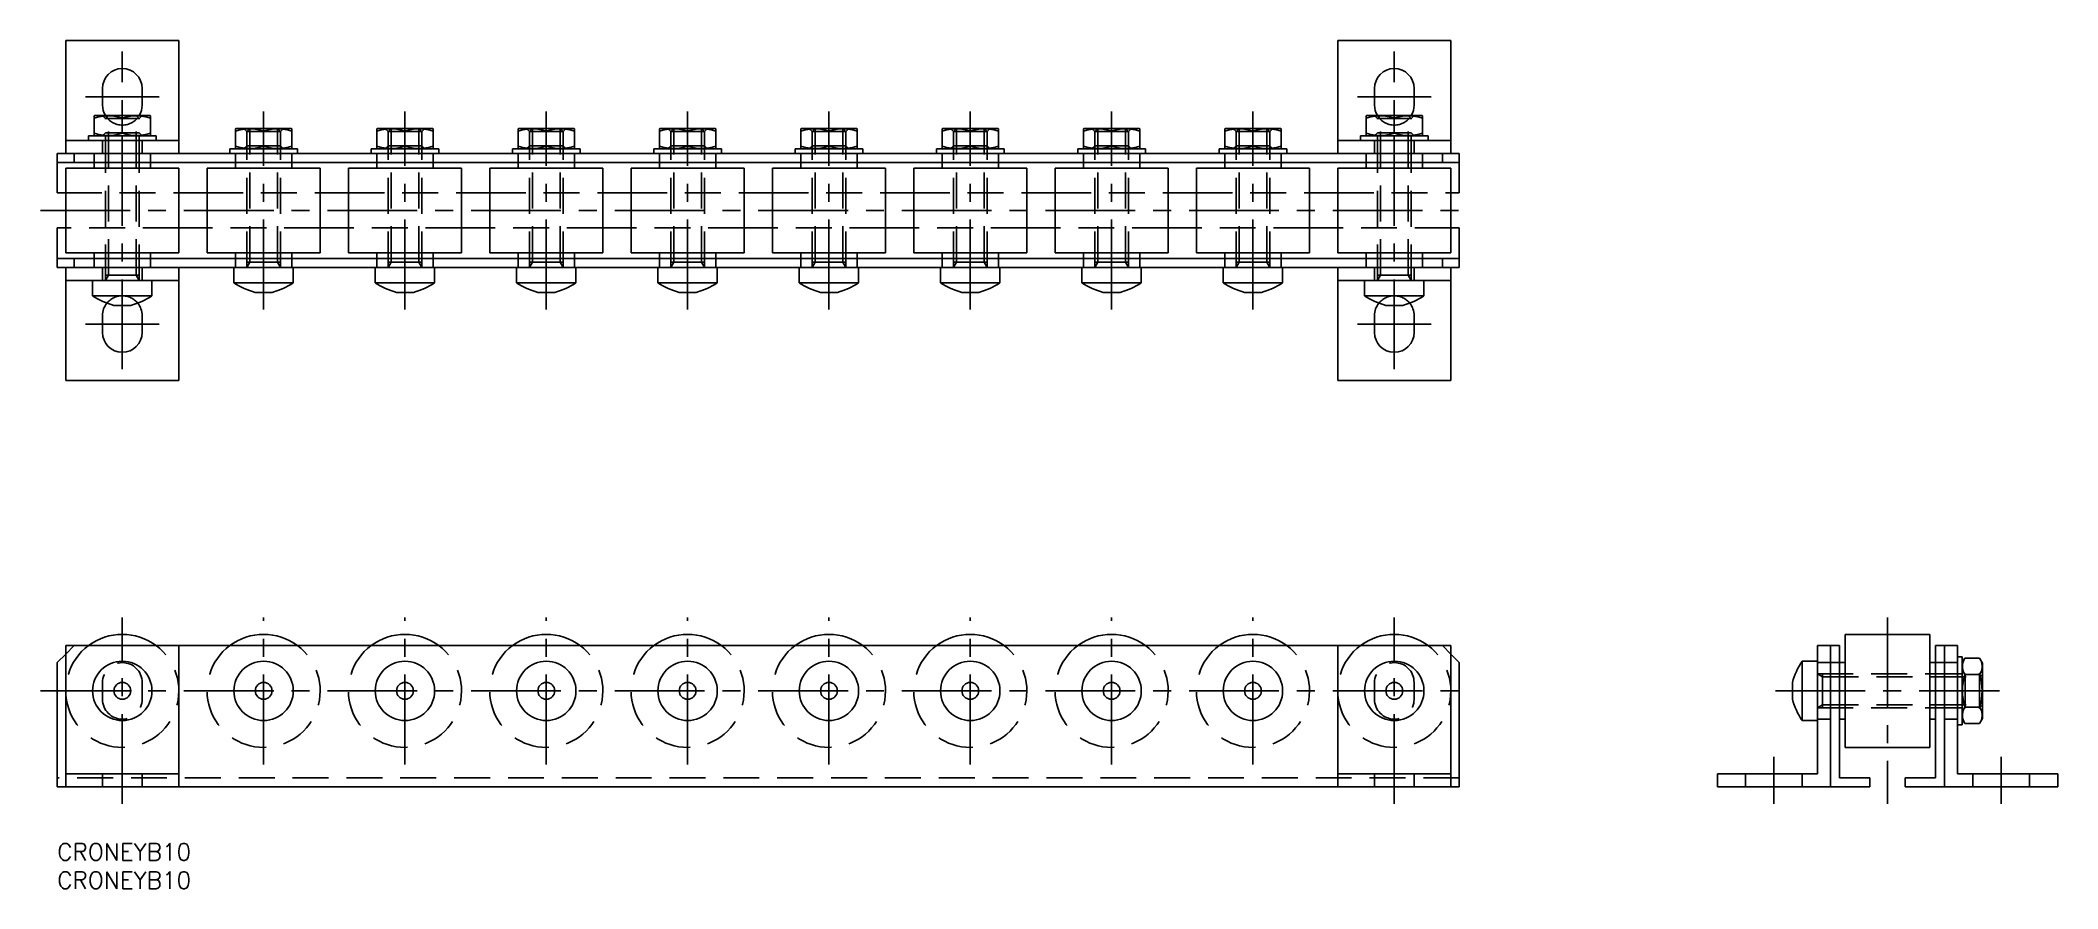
# Model space of a CAD drawing. Extents: x -3 to 354, y -8 to 142.
import ezdxf

# ---------------------------------------------------------------- set-up
doc = ezdxf.new("R2010")
doc.units = 0
doc.header["$LTSCALE"] = 0.5
doc.linetypes.add('CENTER', pattern=[50.8, 31.75, -6.35, 6.35, -6.35])
doc.linetypes.add('DASHED', pattern=[19.05, 12.7, -6.35])
for name, color, linetype in [('MSM_CENTER', 1, 'CENTER'), ('MSM_CONTINUOUS', 7, 'CONTINUOUS'), ('MSM_DASHED', 4, 'DASHED'), ('MSM_PART_NUMBER', 7, 'CONTINUOUS')]:
    doc.layers.add(name, color=color, linetype=linetype)
doc.styles.get("Standard").update_dxf_attribs({"font": 'txt.shx', "height": 3, "bigfont": 'bigfont.shx'})

# ---------------------------------------------------------------- blocks, each defined once
blk = doc.blocks.new('*U45')
at = {"layer": 'MSM_PART_NUMBER'}
blk.add_text('CRONEYB10', height=3, dxfattribs=at).set_placement((0, -3))
blk = doc.blocks.new('*U46')
at = {"layer": 'MSM_PART_NUMBER'}
blk.add_text('CRONEYB10', height=3, dxfattribs=at).set_placement((0, -8))

msp = doc.modelspace()

# ---------------------------------------------------------------- linework, layer by layer
at = {"layer": 'MSM_CENTER'}
for p, q in [((11.5, 83.91), (11.5, 140.11)), ((236.5, 83.91), (236.5, 140.11)), ((5, 132.11), (18, 132.11)), ((230, 132.11), (243, 132.11)), ((36.5, 94.51), (36.5, 129.51)), ((61.5, 94.51), (61.5, 129.51)), ((86.5, 94.51), (86.5, 129.51)), ((111.5, 94.51), (111.5, 129.51)), ((136.5, 94.51), (136.5, 129.51)), ((161.5, 94.51), (161.5, 129.51)), ((186.5, 94.51), (186.5, 129.51)), ((211.5, 94.51), (211.5, 129.51)), ((-3, 112.01), (251, 112.01)), ((18, 91.91), (5, 91.91)), ((243, 91.91), (230, 91.91)), ((11.5, 7), (11.5, 40)), ((36.5, 14), (36.5, 40)), ((61.5, 14), (61.5, 40)), ((86.5, 14), (86.5, 40)), ((111.5, 14), (111.5, 40)), ((136.5, 14), (136.5, 40)), ((161.5, 14), (161.5, 40)), ((186.5, 14), (186.5, 40)), ((211.5, 14), (211.5, 40)), ((236.5, 7), (236.5, 40)), ((323.74, 40), (323.74, 7)), ((-3, 27), (251, 27)), ((303.94, 27), (343.54, 27)), ((303.64, 7), (303.64, 15.3)), ((343.84, 7), (343.84, 15.3))]:
    msp.add_line(p, q, dxfattribs=at)
at = {"layer": 'MSM_CONTINUOUS'}
for p, q in [((1.5, 122.11), (1.5, 142.11)), ((1.5, 142.11), (21.5, 142.11)), ((21.5, 122.11), (21.5, 142.11)), ((226.5, 122.11), (226.5, 142.11)), ((226.5, 142.11), (246.5, 142.11)), ((246.5, 122.11), (246.5, 142.11)), ((8, 133.61), (8, 130.61)), ((15, 130.61), (15, 133.61)), ((233, 133.61), (233, 130.61)), ((240, 130.61), (240, 133.61)), ((6.6, 128.81), (6.5, 128.75)), ((6.5, 125.27), (6.5, 128.75)), ((6.6, 128.81), (16.4, 128.81)), ((16.5, 128.75), (16.4, 128.81)), ((16.5, 128.75), (16.5, 125.27)), ((231.6, 128.81), (231.5, 128.75)), ((231.5, 125.27), (231.5, 128.75)), ((231.6, 128.81), (241.4, 128.81)), ((241.5, 128.75), (241.4, 128.81)), ((241.5, 128.75), (241.5, 125.27)), ((5.5, 125.21), (5.5, 124.41)), ((5.5, 125.21), (17.5, 125.21)), ((6.5, 125.27), (6.6, 125.21)), ((11.5, 125.72), (11.5, 128.31)), ((16.4, 125.21), (16.5, 125.27)), ((17.5, 124.41), (17.5, 125.21)), ((31.6, 126.51), (31.5, 126.45)), ((31.5, 122.97), (31.5, 126.45)), ((31.6, 126.51), (41.4, 126.51)), ((36.5, 123.42), (36.5, 126.01)), ((41.5, 126.45), (41.4, 126.51)), ((41.5, 126.45), (41.5, 122.97)), ((56.6, 126.51), (56.5, 126.45)), ((56.5, 122.97), (56.5, 126.45)), ((56.6, 126.51), (66.4, 126.51)), ((61.5, 123.42), (61.5, 126.01)), ((66.5, 126.45), (66.4, 126.51)), ((66.5, 126.45), (66.5, 122.97)), ((81.6, 126.51), (81.5, 126.45)), ((81.5, 122.97), (81.5, 126.45)), ((81.6, 126.51), (91.4, 126.51)), ((86.5, 123.42), (86.5, 126.01)), ((91.5, 126.45), (91.4, 126.51)), ((91.5, 126.45), (91.5, 122.97)), ((106.6, 126.51), (106.5, 126.45)), ((106.5, 122.97), (106.5, 126.45)), ((106.6, 126.51), (116.4, 126.51)), ((111.5, 123.42), (111.5, 126.01)), ((116.5, 126.45), (116.4, 126.51)), ((116.5, 126.45), (116.5, 122.97)), ((131.6, 126.51), (131.5, 126.45)), ((131.5, 122.97), (131.5, 126.45)), ((131.6, 126.51), (141.4, 126.51)), ((136.5, 123.42), (136.5, 126.01)), ((141.5, 126.45), (141.4, 126.51)), ((141.5, 126.45), (141.5, 122.97)), ((156.6, 126.51), (156.5, 126.45)), ((156.5, 122.97), (156.5, 126.45)), ((156.6, 126.51), (166.4, 126.51)), ((161.5, 123.42), (161.5, 126.01)), ((166.5, 126.45), (166.4, 126.51)), ((166.5, 126.45), (166.5, 122.97)), ((181.6, 126.51), (181.5, 126.45)), ((181.5, 122.97), (181.5, 126.45)), ((181.6, 126.51), (191.4, 126.51)), ((186.5, 123.42), (186.5, 126.01)), ((191.5, 126.45), (191.4, 126.51)), ((191.5, 126.45), (191.5, 122.97)), ((206.6, 126.51), (206.5, 126.45)), ((206.5, 122.97), (206.5, 126.45)), ((206.6, 126.51), (216.4, 126.51)), ((211.5, 123.42), (211.5, 126.01)), ((216.5, 126.45), (216.4, 126.51)), ((216.5, 126.45), (216.5, 122.97)), ((230.5, 125.21), (230.5, 124.41)), ((230.5, 125.21), (242.5, 125.21)), ((231.5, 125.27), (231.6, 125.21)), ((236.5, 125.72), (236.5, 128.31)), ((241.4, 125.21), (241.5, 125.27)), ((242.5, 124.41), (242.5, 125.21)), ((0, 115.11), (0, 122.11)), ((248, 122.11), (0, 122.11)), ((1.5, 124.41), (21.5, 124.41)), ((3, 120.51), (3, 122.11)), ((30.5, 122.91), (30.5, 122.11)), ((30.5, 122.91), (42.5, 122.91)), ((31.5, 122.97), (31.6, 122.91)), ((41.4, 122.91), (41.5, 122.97)), ((42.5, 122.11), (42.5, 122.91)), ((55.5, 122.91), (55.5, 122.11)), ((55.5, 122.91), (67.5, 122.91)), ((56.5, 122.97), (56.6, 122.91)), ((66.4, 122.91), (66.5, 122.97)), ((67.5, 122.11), (67.5, 122.91)), ((80.5, 122.91), (80.5, 122.11)), ((80.5, 122.91), (92.5, 122.91)), ((81.5, 122.97), (81.6, 122.91)), ((91.4, 122.91), (91.5, 122.97)), ((92.5, 122.11), (92.5, 122.91)), ((105.5, 122.91), (105.5, 122.11)), ((105.5, 122.91), (117.5, 122.91)), ((106.5, 122.97), (106.6, 122.91)), ((116.4, 122.91), (116.5, 122.97)), ((117.5, 122.11), (117.5, 122.91)), ((130.5, 122.91), (130.5, 122.11)), ((130.5, 122.91), (142.5, 122.91)), ((131.5, 122.97), (131.6, 122.91)), ((141.4, 122.91), (141.5, 122.97)), ((142.5, 122.11), (142.5, 122.91)), ((155.5, 122.91), (155.5, 122.11)), ((155.5, 122.91), (167.5, 122.91)), ((156.5, 122.97), (156.6, 122.91)), ((166.4, 122.91), (166.5, 122.97)), ((167.5, 122.11), (167.5, 122.91)), ((180.5, 122.91), (180.5, 122.11)), ((180.5, 122.91), (192.5, 122.91)), ((181.5, 122.97), (181.6, 122.91)), ((191.4, 122.91), (191.5, 122.97)), ((192.5, 122.11), (192.5, 122.91)), ((205.5, 122.91), (205.5, 122.11)), ((205.5, 122.91), (217.5, 122.91)), ((206.5, 122.97), (206.6, 122.91)), ((216.4, 122.91), (216.5, 122.97)), ((217.5, 122.11), (217.5, 122.91)), ((226.5, 124.41), (246.5, 124.41)), ((245, 122.11), (245, 120.51)), ((248, 115.11), (248, 122.11)), ((0, 120.51), (248, 120.51)), ((1.5, 119.51), (1.5, 104.51)), ((1.5, 119.51), (21.5, 119.51)), ((6.5, 120.51), (6.5, 119.51)), ((16.5, 119.51), (16.5, 120.51)), ((21.5, 104.51), (21.5, 119.51)), ((26.5, 119.51), (26.5, 104.51)), ((26.5, 119.51), (46.5, 119.51)), ((31.5, 120.51), (31.5, 119.51)), ((41.5, 119.51), (41.5, 120.51)), ((46.5, 104.51), (46.5, 119.51)), ((51.5, 119.51), (51.5, 104.51)), ((51.5, 119.51), (71.5, 119.51)), ((56.5, 120.51), (56.5, 119.51)), ((66.5, 119.51), (66.5, 120.51)), ((71.5, 104.51), (71.5, 119.51)), ((76.5, 119.51), (76.5, 104.51)), ((76.5, 119.51), (96.5, 119.51)), ((81.5, 120.51), (81.5, 119.51)), ((91.5, 119.51), (91.5, 120.51)), ((96.5, 104.51), (96.5, 119.51)), ((101.5, 119.51), (101.5, 104.51)), ((101.5, 119.51), (121.5, 119.51)), ((106.5, 120.51), (106.5, 119.51)), ((116.5, 119.51), (116.5, 120.51)), ((121.5, 104.51), (121.5, 119.51)), ((126.5, 119.51), (126.5, 104.51)), ((126.5, 119.51), (146.5, 119.51)), ((131.5, 120.51), (131.5, 119.51)), ((141.5, 119.51), (141.5, 120.51)), ((146.5, 104.51), (146.5, 119.51)), ((151.5, 119.51), (151.5, 104.51)), ((151.5, 119.51), (171.5, 119.51)), ((156.5, 120.51), (156.5, 119.51)), ((166.5, 119.51), (166.5, 120.51)), ((171.5, 104.51), (171.5, 119.51)), ((176.5, 119.51), (176.5, 104.51)), ((176.5, 119.51), (196.5, 119.51)), ((181.5, 120.51), (181.5, 119.51)), ((191.5, 119.51), (191.5, 120.51)), ((196.5, 104.51), (196.5, 119.51)), ((201.5, 119.51), (201.5, 104.51)), ((201.5, 119.51), (221.5, 119.51)), ((206.5, 120.51), (206.5, 119.51)), ((216.5, 119.51), (216.5, 120.51)), ((221.5, 104.51), (221.5, 119.51)), ((226.5, 119.51), (226.5, 104.51)), ((226.5, 119.51), (246.5, 119.51)), ((231.5, 120.51), (231.5, 119.51)), ((241.5, 119.51), (241.5, 120.51)), ((246.5, 104.51), (246.5, 119.51)), ((0, 115.11), (1.5, 115.11)), ((21.5, 115.11), (26.5, 115.11)), ((46.5, 115.11), (51.5, 115.11)), ((71.5, 115.11), (76.5, 115.11)), ((96.5, 115.11), (101.5, 115.11)), ((121.5, 115.11), (126.5, 115.11)), ((146.5, 115.11), (151.5, 115.11)), ((171.5, 115.11), (176.5, 115.11)), ((196.5, 115.11), (201.5, 115.11)), ((221.5, 115.11), (226.5, 115.11)), ((246.5, 115.11), (248, 115.11)), ((0, 108.91), (0, 101.91)), ((1.5, 108.91), (0, 108.91)), ((26.5, 108.91), (21.5, 108.91)), ((51.5, 108.91), (46.5, 108.91)), ((76.5, 108.91), (71.5, 108.91)), ((101.5, 108.91), (96.5, 108.91)), ((126.5, 108.91), (121.5, 108.91)), ((151.5, 108.91), (146.5, 108.91)), ((176.5, 108.91), (171.5, 108.91)), ((201.5, 108.91), (196.5, 108.91)), ((226.5, 108.91), (221.5, 108.91)), ((248, 108.91), (246.5, 108.91)), ((248, 108.91), (248, 101.91)), ((248, 103.51), (0, 103.51)), ((1.5, 104.51), (21.5, 104.51)), ((3, 101.91), (3, 103.51)), ((6.5, 104.51), (6.5, 103.51)), ((16.5, 103.51), (16.5, 104.51)), ((26.5, 104.51), (46.5, 104.51)), ((31.5, 104.51), (31.5, 103.51)), ((41.5, 103.51), (41.5, 104.51)), ((51.5, 104.51), (71.5, 104.51)), ((56.5, 104.51), (56.5, 103.51)), ((66.5, 103.51), (66.5, 104.51)), ((76.5, 104.51), (96.5, 104.51)), ((81.5, 104.51), (81.5, 103.51)), ((91.5, 103.51), (91.5, 104.51)), ((101.5, 104.51), (121.5, 104.51)), ((106.5, 104.51), (106.5, 103.51)), ((116.5, 103.51), (116.5, 104.51)), ((126.5, 104.51), (146.5, 104.51)), ((131.5, 104.51), (131.5, 103.51)), ((141.5, 103.51), (141.5, 104.51)), ((151.5, 104.51), (171.5, 104.51)), ((156.5, 104.51), (156.5, 103.51)), ((166.5, 103.51), (166.5, 104.51)), ((176.5, 104.51), (196.5, 104.51)), ((181.5, 104.51), (181.5, 103.51)), ((191.5, 103.51), (191.5, 104.51)), ((201.5, 104.51), (221.5, 104.51)), ((206.5, 104.51), (206.5, 103.51)), ((216.5, 103.51), (216.5, 104.51)), ((226.5, 104.51), (246.5, 104.51)), ((231.5, 104.51), (231.5, 103.51)), ((241.5, 103.51), (241.5, 104.51)), ((245, 103.51), (245, 101.91)), ((0, 101.91), (248, 101.91)), ((1.5, 101.91), (1.5, 81.91)), ((21.5, 101.91), (21.5, 81.91)), ((31.25, 101.91), (31.25, 99.2)), ((41.75, 99.2), (41.75, 101.91)), ((56.25, 101.91), (56.25, 99.2)), ((66.75, 99.2), (66.75, 101.91)), ((81.25, 101.91), (81.25, 99.2)), ((91.75, 99.2), (91.75, 101.91)), ((106.25, 101.91), (106.25, 99.2)), ((116.75, 99.2), (116.75, 101.91)), ((131.25, 101.91), (131.25, 99.2)), ((141.75, 99.2), (141.75, 101.91)), ((156.25, 101.91), (156.25, 99.2)), ((166.75, 99.2), (166.75, 101.91)), ((181.25, 101.91), (181.25, 99.2)), ((191.75, 99.2), (191.75, 101.91)), ((206.25, 101.91), (206.25, 99.2)), ((216.75, 99.2), (216.75, 101.91)), ((226.5, 101.91), (226.5, 81.91)), ((246.5, 101.91), (246.5, 81.91)), ((21.5, 99.61), (1.5, 99.61)), ((6.25, 99.61), (6.25, 96.9)), ((6.25, 96.9), (16.75, 96.9)), ((16.75, 96.9), (16.75, 99.61)), ((31.25, 99.2), (41.75, 99.2)), ((35.01, 97.51), (37.99, 97.51)), ((56.25, 99.2), (66.75, 99.2)), ((60.01, 97.51), (62.99, 97.51)), ((81.25, 99.2), (91.75, 99.2)), ((85.01, 97.51), (87.99, 97.51)), ((106.25, 99.2), (116.75, 99.2)), ((110.01, 97.51), (112.99, 97.51)), ((131.25, 99.2), (141.75, 99.2)), ((135.01, 97.51), (137.99, 97.51)), ((156.25, 99.2), (166.75, 99.2)), ((160.01, 97.51), (162.99, 97.51)), ((181.25, 99.2), (191.75, 99.2)), ((185.01, 97.51), (187.99, 97.51)), ((206.25, 99.2), (216.75, 99.2)), ((210.01, 97.51), (212.99, 97.51)), ((246.5, 99.61), (226.5, 99.61)), ((231.25, 99.61), (231.25, 96.9)), ((231.25, 96.9), (241.75, 96.9)), ((241.75, 96.9), (241.75, 99.61)), ((8, 93.41), (8, 90.41)), ((10.01, 95.21), (12.99, 95.21)), ((15, 90.41), (15, 93.41)), ((233, 93.41), (233, 90.41)), ((235.01, 95.21), (237.99, 95.21)), ((240, 90.41), (240, 93.41)), ((21.5, 81.91), (1.5, 81.91)), ((246.5, 81.91), (226.5, 81.91)), ((316.24, 37), (316.24, 17)), ((331.24, 37), (316.24, 37)), ((331.24, 37), (331.24, 17)), ((0, 32), (1.5, 33.5)), ((1.5, 35), (1.5, 10)), ((246.5, 35), (1.5, 35)), ((21.5, 35), (21.5, 10)), ((226.5, 35), (226.5, 10)), ((246.5, 35), (246.5, 10)), ((246.5, 33.5), (248, 32)), ((308.63, 32.25), (308.63, 21.75)), ((311.34, 32.25), (308.63, 32.25)), ((315.24, 35), (311.34, 35)), ((311.34, 35), (311.34, 12.3)), ((313.64, 35), (313.64, 10)), ((315.24, 11.6), (315.24, 35)), ((332.24, 35), (332.24, 11.6)), ((336.14, 35), (332.24, 35)), ((333.84, 10), (333.84, 35)), ((336.14, 35), (336.14, 12.3)), ((336.94, 33), (336.14, 33)), ((336.94, 33), (336.94, 21)), ((337.44, 32.77), (336.94, 31.9)), ((337.44, 32.77), (340.03, 32.77)), ((340.54, 31.9), (340.03, 32.77)), ((0, 32), (0, 10)), ((248, 32), (248, 10)), ((313.64, 32), (316.24, 32)), ((333.84, 32), (331.24, 32)), ((337.44, 29.89), (340.03, 29.89)), ((340.54, 31.9), (340.54, 22.1)), ((306.94, 28.49), (306.94, 25.51)), ((308.63, 21.75), (311.34, 21.75)), ((315.24, 22), (316.24, 22)), ((331.24, 22), (332.24, 22)), ((336.94, 22.1), (337.44, 21.23)), ((337.44, 24.11), (340.03, 24.11)), ((340.03, 21.23), (340.54, 22.1)), ((336.14, 21), (336.94, 21)), ((337.44, 21.23), (340.03, 21.23)), ((316.24, 17), (331.24, 17)), ((21.5, 12.3), (1.5, 12.3)), ((246.5, 12.3), (226.5, 12.3)), ((311.34, 12.3), (293.64, 12.3)), ((293.64, 12.3), (293.64, 10)), ((320.64, 11.6), (315.24, 11.6)), ((320.64, 10), (320.64, 11.6)), ((326.84, 11.6), (332.24, 11.6)), ((326.84, 10), (326.84, 11.6)), ((336.14, 12.3), (353.84, 12.3)), ((353.84, 12.3), (353.84, 10)), ((248, 10), (0, 10)), ((293.64, 10), (320.64, 10)), ((353.84, 10), (326.84, 10))]:
    msp.add_line(p, q, dxfattribs=at)
for centre, radius in [((11.5, 27), 5.25), ((36.5, 27), 5.25), ((61.5, 27), 5.25), ((86.5, 27), 5.25), ((111.5, 27), 5.25), ((136.5, 27), 5.25), ((161.5, 27), 5.25), ((186.5, 27), 5.25), ((211.5, 27), 5.25), ((236.5, 27), 5.25), ((11.5, 27), 1.49), ((36.5, 27), 1.49), ((61.5, 27), 1.49), ((86.5, 27), 1.49), ((111.5, 27), 1.49), ((136.5, 27), 1.49), ((161.5, 27), 1.49), ((186.5, 27), 1.49), ((211.5, 27), 1.49), ((236.5, 27), 1.49)]:
    msp.add_circle(centre, radius, dxfattribs=at)
for centre, radius, start, end in [((11.5, 133.61), 3.5, 0, 180), ((236.5, 133.61), 3.5, 0, 180), ((9, 121.38), 7.37, 70.1592, 109.8408), ((11.5, 130.61), 3.5, 180, 210.9497), ((14, 121.38), 7.37, 70.1592, 109.8408), ((11.5, 130.61), 3.5, 329.0503, 0), ((234, 121.38), 7.37, 70.1592, 109.8408), ((236.5, 130.61), 3.5, 180, 210.9497), ((239, 121.38), 7.37, 70.1592, 109.8408), ((236.5, 130.61), 3.5, 329.0503, 0), ((9, 132.64), 7.37, 250.1592, 289.8408), ((14, 132.64), 7.37, 250.1592, 289.8408), ((34, 119.08), 7.37, 70.1592, 109.8408), ((39, 119.08), 7.37, 70.1592, 109.8408), ((59, 119.08), 7.37, 70.1592, 109.8408), ((64, 119.08), 7.37, 70.1592, 109.8408), ((84, 119.08), 7.37, 70.1592, 109.8408), ((89, 119.08), 7.37, 70.1592, 109.8408), ((109, 119.08), 7.37, 70.1592, 109.8408), ((114, 119.08), 7.37, 70.1592, 109.8408), ((134, 119.08), 7.37, 70.1592, 109.8408), ((139, 119.08), 7.37, 70.1592, 109.8408), ((159, 119.08), 7.37, 70.1592, 109.8408), ((164, 119.08), 7.37, 70.1592, 109.8408), ((184, 119.08), 7.37, 70.1592, 109.8408), ((189, 119.08), 7.37, 70.1592, 109.8408), ((209, 119.08), 7.37, 70.1592, 109.8408), ((214, 119.08), 7.37, 70.1592, 109.8408), ((234, 132.64), 7.37, 250.1592, 289.8408), ((239, 132.64), 7.37, 250.1592, 289.8408), ((34, 130.34), 7.37, 250.1592, 289.8408), ((39, 130.34), 7.37, 250.1592, 289.8408), ((59, 130.34), 7.37, 250.1592, 289.8408), ((64, 130.34), 7.37, 250.1592, 289.8408), ((84, 130.34), 7.37, 250.1592, 289.8408), ((89, 130.34), 7.37, 250.1592, 289.8408), ((109, 130.34), 7.37, 250.1592, 289.8408), ((114, 130.34), 7.37, 250.1592, 289.8408), ((134, 130.34), 7.37, 250.1592, 289.8408), ((139, 130.34), 7.37, 250.1592, 289.8408), ((159, 130.34), 7.37, 250.1592, 289.8408), ((164, 130.34), 7.37, 250.1592, 289.8408), ((184, 130.34), 7.37, 250.1592, 289.8408), ((189, 130.34), 7.37, 250.1592, 289.8408), ((209, 130.34), 7.37, 250.1592, 289.8408), ((214, 130.34), 7.37, 250.1592, 289.8408), ((13.04, 106.95), 12.12, 235.9445, 255.5214), ((9.96, 106.95), 12.12, 284.4786, 304.0555), ((38.04, 109.25), 12.12, 235.9445, 255.5214), ((34.96, 109.25), 12.12, 284.4786, 304.0555), ((63.04, 109.25), 12.12, 235.9445, 255.5214), ((59.96, 109.25), 12.12, 284.4786, 304.0555), ((88.04, 109.25), 12.12, 235.9445, 255.5214), ((84.96, 109.25), 12.12, 284.4786, 304.0555), ((113.04, 109.25), 12.12, 235.9445, 255.5214), ((109.96, 109.25), 12.12, 284.4786, 304.0555), ((138.04, 109.25), 12.12, 235.9445, 255.5214), ((134.96, 109.25), 12.12, 284.4786, 304.0555), ((163.04, 109.25), 12.12, 235.9445, 255.5214), ((159.96, 109.25), 12.12, 284.4786, 304.0555), ((188.04, 109.25), 12.12, 235.9445, 255.5214), ((184.96, 109.25), 12.12, 284.4786, 304.0555), ((213.04, 109.25), 12.12, 235.9445, 255.5214), ((209.96, 109.25), 12.12, 284.4786, 304.0555), ((238.04, 106.95), 12.12, 235.9445, 255.5214), ((234.96, 106.95), 12.12, 284.4786, 304.0555), ((11.5, 93.41), 3.5, 141.2477, 180), ((11.5, 93.41), 3.5, 0, 38.7523), ((236.5, 93.41), 3.5, 141.2477, 180), ((236.5, 93.41), 3.5, 0, 38.7523), ((11.5, 90.41), 3.5, 180, 0), ((236.5, 90.41), 3.5, 180, 0), ((11.5, 27), 10, 53.1301, 126.8699), ((36.5, 27), 10, 53.1301, 126.8699), ((61.5, 27), 10, 53.1301, 126.8699), ((86.5, 27), 10, 53.1301, 126.8699), ((111.5, 27), 10, 53.1301, 126.8699), ((136.5, 27), 10, 53.1301, 126.8699), ((161.5, 27), 10, 53.1301, 126.8699), ((186.5, 27), 10, 53.1301, 126.8699), ((211.5, 27), 10, 53.1301, 126.8699), ((236.5, 27), 10, 53.1301, 126.8699), ((318.67, 25.46), 12.12, 145.9445, 165.5214), ((339.55, 31.33), 2.56, 154.3574, 214.3573), ((337.92, 31.33), 2.56, 325.6427, 25.6426), ((346.6, 27), 9.61, 162.5124, 197.4876), ((330.87, 27), 9.61, 342.5124, 17.4876), ((318.67, 28.54), 12.12, 194.4786, 214.0555), ((339.55, 22.67), 2.56, 145.6427, 205.6426), ((337.92, 22.67), 2.56, 334.3574, 34.3573)]:
    msp.add_arc(centre, radius, start, end, dxfattribs=at)
at = {"layer": 'MSM_DASHED'}
for p, q in [((7.96, 128.81), (8.5, 128.27)), ((9.04, 128.81), (8.5, 128.27)), ((9.04, 100.55), (9.04, 128.81)), ((13.96, 128.81), (14.5, 128.27)), ((13.96, 100.55), (13.96, 128.81)), ((15.04, 128.81), (14.5, 128.27)), ((232.96, 128.81), (233.5, 128.27)), ((234.04, 128.81), (233.5, 128.27)), ((234.04, 100.55), (234.04, 128.81)), ((238.96, 100.55), (238.96, 128.81)), ((238.96, 128.81), (239.5, 128.27)), ((240.04, 128.81), (239.5, 128.27)), ((7.96, 125.21), (8.5, 125.75)), ((14.5, 128.27), (8.5, 128.27)), ((8.5, 99.61), (8.5, 128.27)), ((14.5, 125.75), (8.5, 125.75)), ((14.5, 99.61), (14.5, 128.27)), ((15.04, 125.21), (14.5, 125.75)), ((32.96, 126.51), (33.5, 125.97)), ((34.04, 126.51), (33.5, 125.97)), ((39.5, 125.97), (33.5, 125.97)), ((33.5, 101.91), (33.5, 125.97)), ((34.04, 102.85), (34.04, 126.51)), ((38.96, 126.51), (39.5, 125.97)), ((38.96, 102.85), (38.96, 126.51)), ((40.04, 126.51), (39.5, 125.97)), ((39.5, 101.91), (39.5, 125.97)), ((57.96, 126.51), (58.5, 125.97)), ((59.04, 126.51), (58.5, 125.97)), ((64.5, 125.97), (58.5, 125.97)), ((58.5, 101.91), (58.5, 125.97)), ((59.04, 102.85), (59.04, 126.51)), ((63.96, 126.51), (64.5, 125.97)), ((63.96, 102.85), (63.96, 126.51)), ((65.04, 126.51), (64.5, 125.97)), ((64.5, 101.91), (64.5, 125.97)), ((82.96, 126.51), (83.5, 125.97)), ((84.04, 126.51), (83.5, 125.97)), ((89.5, 125.97), (83.5, 125.97)), ((83.5, 101.91), (83.5, 125.97)), ((84.04, 102.85), (84.04, 126.51)), ((88.96, 126.51), (89.5, 125.97)), ((88.96, 102.85), (88.96, 126.51)), ((90.04, 126.51), (89.5, 125.97)), ((89.5, 101.91), (89.5, 125.97)), ((107.96, 126.51), (108.5, 125.97)), ((109.04, 126.51), (108.5, 125.97)), ((114.5, 125.97), (108.5, 125.97)), ((108.5, 101.91), (108.5, 125.97)), ((109.04, 102.85), (109.04, 126.51)), ((113.96, 126.51), (114.5, 125.97)), ((113.96, 102.85), (113.96, 126.51)), ((115.04, 126.51), (114.5, 125.97)), ((114.5, 101.91), (114.5, 125.97)), ((132.96, 126.51), (133.5, 125.97)), ((134.04, 126.51), (133.5, 125.97)), ((139.5, 125.97), (133.5, 125.97)), ((133.5, 101.91), (133.5, 125.97)), ((134.04, 102.85), (134.04, 126.51)), ((138.96, 126.51), (139.5, 125.97)), ((138.96, 102.85), (138.96, 126.51)), ((140.04, 126.51), (139.5, 125.97)), ((139.5, 101.91), (139.5, 125.97)), ((157.96, 126.51), (158.5, 125.97)), ((159.04, 126.51), (158.5, 125.97)), ((164.5, 125.97), (158.5, 125.97)), ((158.5, 101.91), (158.5, 125.97)), ((159.04, 102.85), (159.04, 126.51)), ((163.96, 126.51), (164.5, 125.97)), ((163.96, 102.85), (163.96, 126.51)), ((165.04, 126.51), (164.5, 125.97)), ((164.5, 101.91), (164.5, 125.97)), ((182.96, 126.51), (183.5, 125.97)), ((184.04, 126.51), (183.5, 125.97)), ((189.5, 125.97), (183.5, 125.97)), ((183.5, 101.91), (183.5, 125.97)), ((184.04, 102.85), (184.04, 126.51)), ((188.96, 126.51), (189.5, 125.97)), ((188.96, 102.85), (188.96, 126.51)), ((190.04, 126.51), (189.5, 125.97)), ((189.5, 101.91), (189.5, 125.97)), ((207.96, 126.51), (208.5, 125.97)), ((209.04, 126.51), (208.5, 125.97)), ((214.5, 125.97), (208.5, 125.97)), ((208.5, 101.91), (208.5, 125.97)), ((209.04, 102.85), (209.04, 126.51)), ((213.96, 126.51), (214.5, 125.97)), ((213.96, 102.85), (213.96, 126.51)), ((215.04, 126.51), (214.5, 125.97)), ((214.5, 101.91), (214.5, 125.97)), ((232.96, 125.21), (233.5, 125.75)), ((233.5, 99.61), (233.5, 128.27)), ((239.5, 128.27), (233.5, 128.27)), ((239.5, 125.75), (233.5, 125.75)), ((239.5, 99.61), (239.5, 128.27)), ((240.04, 125.21), (239.5, 125.75)), ((6.5, 122.11), (6.5, 120.51)), ((8, 124.41), (8, 122.11)), ((15, 124.41), (15, 122.11)), ((16.5, 120.51), (16.5, 122.11)), ((31.5, 122.11), (31.5, 120.51)), ((32.96, 122.91), (33.5, 123.45)), ((39.5, 123.45), (33.5, 123.45)), ((40.04, 122.91), (39.5, 123.45)), ((41.5, 120.51), (41.5, 122.11)), ((56.5, 122.11), (56.5, 120.51)), ((57.96, 122.91), (58.5, 123.45)), ((64.5, 123.45), (58.5, 123.45)), ((65.04, 122.91), (64.5, 123.45)), ((66.5, 120.51), (66.5, 122.11)), ((81.5, 122.11), (81.5, 120.51)), ((82.96, 122.91), (83.5, 123.45)), ((89.5, 123.45), (83.5, 123.45)), ((90.04, 122.91), (89.5, 123.45)), ((91.5, 120.51), (91.5, 122.11)), ((106.5, 122.11), (106.5, 120.51)), ((107.96, 122.91), (108.5, 123.45)), ((114.5, 123.45), (108.5, 123.45)), ((115.04, 122.91), (114.5, 123.45)), ((116.5, 120.51), (116.5, 122.11)), ((131.5, 122.11), (131.5, 120.51)), ((132.96, 122.91), (133.5, 123.45)), ((139.5, 123.45), (133.5, 123.45)), ((140.04, 122.91), (139.5, 123.45)), ((141.5, 120.51), (141.5, 122.11)), ((156.5, 122.11), (156.5, 120.51)), ((157.96, 122.91), (158.5, 123.45)), ((164.5, 123.45), (158.5, 123.45)), ((165.04, 122.91), (164.5, 123.45)), ((166.5, 120.51), (166.5, 122.11)), ((181.5, 122.11), (181.5, 120.51)), ((182.96, 122.91), (183.5, 123.45)), ((189.5, 123.45), (183.5, 123.45)), ((190.04, 122.91), (189.5, 123.45)), ((191.5, 120.51), (191.5, 122.11)), ((206.5, 122.11), (206.5, 120.51)), ((207.96, 122.91), (208.5, 123.45)), ((214.5, 123.45), (208.5, 123.45)), ((215.04, 122.91), (214.5, 123.45)), ((216.5, 120.51), (216.5, 122.11)), ((231.5, 122.11), (231.5, 120.51)), ((233, 124.41), (233, 122.11)), ((240, 124.41), (240, 122.11)), ((241.5, 120.51), (241.5, 122.11)), ((1.5, 115.11), (21.5, 115.11)), ((26.5, 115.11), (46.5, 115.11)), ((51.5, 115.11), (71.5, 115.11)), ((76.5, 115.11), (96.5, 115.11)), ((101.5, 115.11), (121.5, 115.11)), ((126.5, 115.11), (146.5, 115.11)), ((151.5, 115.11), (171.5, 115.11)), ((176.5, 115.11), (196.5, 115.11)), ((201.5, 115.11), (221.5, 115.11)), ((226.5, 115.11), (246.5, 115.11)), ((21.5, 108.91), (1.5, 108.91)), ((46.5, 108.91), (26.5, 108.91)), ((71.5, 108.91), (51.5, 108.91)), ((96.5, 108.91), (76.5, 108.91)), ((121.5, 108.91), (101.5, 108.91)), ((146.5, 108.91), (126.5, 108.91)), ((171.5, 108.91), (151.5, 108.91)), ((196.5, 108.91), (176.5, 108.91)), ((221.5, 108.91), (201.5, 108.91)), ((246.5, 108.91), (226.5, 108.91)), ((6.5, 103.51), (6.5, 101.91)), ((16.5, 101.91), (16.5, 103.51)), ((31.5, 103.51), (31.5, 101.91)), ((41.5, 101.91), (41.5, 103.51)), ((56.5, 103.51), (56.5, 101.91)), ((66.5, 101.91), (66.5, 103.51)), ((81.5, 103.51), (81.5, 101.91)), ((91.5, 101.91), (91.5, 103.51)), ((106.5, 103.51), (106.5, 101.91)), ((116.5, 101.91), (116.5, 103.51)), ((131.5, 103.51), (131.5, 101.91)), ((141.5, 101.91), (141.5, 103.51)), ((156.5, 103.51), (156.5, 101.91)), ((166.5, 101.91), (166.5, 103.51)), ((181.5, 103.51), (181.5, 101.91)), ((191.5, 101.91), (191.5, 103.51)), ((206.5, 103.51), (206.5, 101.91)), ((216.5, 101.91), (216.5, 103.51)), ((231.5, 103.51), (231.5, 101.91)), ((241.5, 101.91), (241.5, 103.51)), ((8, 99.61), (8, 101.91)), ((8.5, 100.55), (14.5, 100.55)), ((8.5, 99.61), (9.04, 100.55)), ((14.5, 99.61), (13.96, 100.55)), ((15, 99.61), (15, 101.91)), ((33.5, 102.85), (39.5, 102.85)), ((33.5, 101.91), (34.04, 102.85)), ((39.5, 101.91), (38.96, 102.85)), ((58.5, 102.85), (64.5, 102.85)), ((58.5, 101.91), (59.04, 102.85)), ((64.5, 101.91), (63.96, 102.85)), ((83.5, 102.85), (89.5, 102.85)), ((83.5, 101.91), (84.04, 102.85)), ((89.5, 101.91), (88.96, 102.85)), ((108.5, 102.85), (114.5, 102.85)), ((108.5, 101.91), (109.04, 102.85)), ((114.5, 101.91), (113.96, 102.85)), ((133.5, 102.85), (139.5, 102.85)), ((133.5, 101.91), (134.04, 102.85)), ((139.5, 101.91), (138.96, 102.85)), ((158.5, 102.85), (164.5, 102.85)), ((158.5, 101.91), (159.04, 102.85)), ((164.5, 101.91), (163.96, 102.85)), ((183.5, 102.85), (189.5, 102.85)), ((183.5, 101.91), (184.04, 102.85)), ((189.5, 101.91), (188.96, 102.85)), ((208.5, 102.85), (214.5, 102.85)), ((208.5, 101.91), (209.04, 102.85)), ((214.5, 101.91), (213.96, 102.85)), ((233, 99.61), (233, 101.91)), ((233.5, 99.61), (234.04, 100.55)), ((233.5, 100.55), (239.5, 100.55)), ((239.5, 99.61), (238.96, 100.55)), ((240, 99.61), (240, 101.91)), ((1.5, 33.5), (3, 35)), ((245, 35), (246.5, 33.5)), ((313.64, 32), (311.34, 32)), ((311.34, 30), (340, 30)), ((311.34, 30), (312.27, 29.46)), ((312.27, 30), (312.27, 24)), ((312.27, 29.46), (340.54, 29.46)), ((336.14, 32), (333.84, 32)), ((336.94, 30.54), (337.48, 30)), ((337.48, 24), (337.48, 30)), ((340.54, 30.54), (340, 30)), ((340, 24), (340, 30)), ((340.54, 29.46), (340, 30)), ((8, 28.5), (8, 25.5)), ((15, 25.5), (15, 28.5)), ((233, 28.5), (233, 25.5)), ((240, 25.5), (240, 28.5)), ((311.34, 24), (312.27, 24.54)), ((311.34, 24), (340, 24)), ((311.34, 22), (313.64, 22)), ((312.27, 24.54), (340.54, 24.54)), ((333.84, 22), (336.14, 22)), ((336.94, 23.46), (337.48, 24)), ((340.54, 24.54), (340, 24)), ((340.54, 23.46), (340, 24)), ((248, 11.6), (0, 11.6)), ((8, 12.3), (8, 10)), ((15, 12.3), (15, 10)), ((233, 12.3), (233, 10)), ((240, 12.3), (240, 10)), ((298.64, 12.3), (298.64, 10)), ((308.64, 10), (308.64, 12.3)), ((338.84, 12.3), (338.84, 10)), ((348.84, 10), (348.84, 12.3))]:
    msp.add_line(p, q, dxfattribs=at)
for centre, radius, start, end in [((11.5, 130.61), 3.5, 210.9497, 329.0503), ((236.5, 130.61), 3.5, 210.9497, 329.0503), ((11.5, 93.41), 3.5, 38.7523, 141.2477), ((236.5, 93.41), 3.5, 38.7523, 141.2477), ((11.5, 27), 10, 126.8699, 53.1301), ((36.5, 27), 10, 126.8699, 53.1301), ((61.5, 27), 10, 126.8699, 53.1301), ((86.5, 27), 10, 126.8699, 53.1301), ((111.5, 27), 10, 126.8699, 53.1301), ((136.5, 27), 10, 126.8699, 53.1301), ((161.5, 27), 10, 126.8699, 53.1301), ((186.5, 27), 10, 126.8699, 53.1301), ((211.5, 27), 10, 126.8699, 53.1301), ((236.5, 27), 10, 126.8699, 53.1301), ((11.5, 28.5), 3.5, 0, 180), ((236.5, 28.5), 3.5, 0, 180), ((11.5, 25.5), 3.5, 180, 0), ((236.5, 25.5), 3.5, 180, 0)]:
    msp.add_arc(centre, radius, start, end, dxfattribs=at)

# ---------------------------------------------------------------- block references
at = {"layer": 'MSM_CONTINUOUS'}
for name in ['*U45', '*U46']:
    msp.add_blockref(name, (0, 0), dxfattribs=at)

doc.saveas('drawing.dxf')
